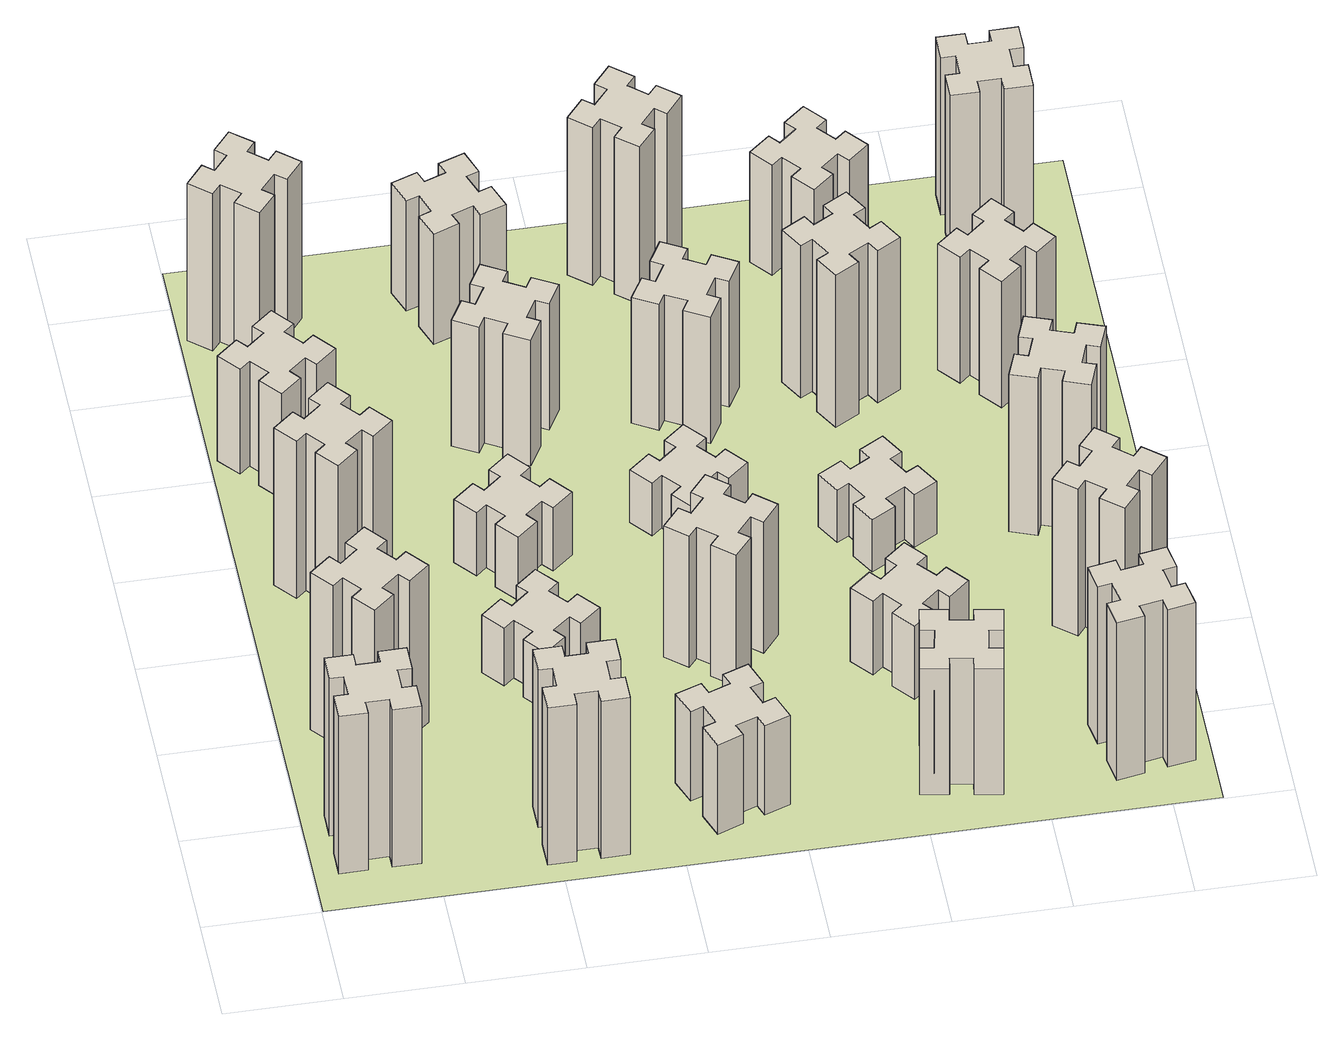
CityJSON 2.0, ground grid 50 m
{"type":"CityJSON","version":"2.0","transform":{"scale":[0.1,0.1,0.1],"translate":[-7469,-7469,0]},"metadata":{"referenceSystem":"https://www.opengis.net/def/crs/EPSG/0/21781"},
"CityObjects":{
"building1":{"type":"Building","attributes":{"class":"1000","function":"1000","usage":"1000","yearOfConstruction":2016,"roofType":"1000","measuredHeight":90,"storeysAboveGround":30,"storeysBelowGround":0},"geometry":[{"type":"Solid","lod":"1","boundaries":[[[[0,1,2,3,4,5,6,7,8,9,10,11,12,13,14,15,16,17,18,19]],[[17,16,20,21]],[[16,15,22,20]],[[15,14,23,22]],[[14,13,24,23]],[[13,12,25,24]],[[12,11,26,25]],[[11,10,27,26]],[[10,9,28,27]],[[9,8,29,28]],[[8,7,30,29]],[[7,6,31,30]],[[6,5,32,31]],[[5,4,33,32]],[[4,3,34,33]],[[3,2,35,34]],[[2,1,36,35]],[[1,0,37,36]],[[0,19,38,37]],[[19,18,39,38]],[[18,17,21,39]],[[24,25,26,27,28,29,30,31,32,33,34,35,36,37,38,39,21,20,22,23]]]]}]},
"building2":{"type":"Building","attributes":{"class":"1000","function":"1000","usage":"1000","yearOfConstruction":2016,"roofType":"1000","measuredHeight":90,"storeysAboveGround":30,"storeysBelowGround":0},"geometry":[{"type":"Solid","lod":"1","boundaries":[[[[40,41,42,43,44,45,46,47,48,49,50,51,52,53,54,55,56,57,58,59]],[[57,56,60,61]],[[56,55,62,60]],[[55,54,63,62]],[[54,53,64,63]],[[53,52,65,64]],[[52,51,66,65]],[[51,50,67,66]],[[50,49,68,67]],[[49,48,69,68]],[[48,47,70,69]],[[47,46,71,70]],[[46,45,72,71]],[[45,44,73,72]],[[44,43,74,73]],[[43,42,75,74]],[[42,41,76,75]],[[41,40,77,76]],[[40,59,78,77]],[[59,58,79,78]],[[58,57,61,79]],[[64,65,66,67,68,69,70,71,72,73,74,75,76,77,78,79,61,60,62,63]]]]}]},
"building3":{"type":"Building","attributes":{"class":"1000","function":"1000","usage":"1000","yearOfConstruction":2016,"roofType":"1000","measuredHeight":90,"storeysAboveGround":30,"storeysBelowGround":0},"geometry":[{"type":"Solid","lod":"1","boundaries":[[[[80,81,82,83,84,85,86,87,88,89,90,91,92,93,94,95,96,97,98,99]],[[97,96,100,101]],[[96,95,102,100]],[[95,94,103,102]],[[94,93,104,103]],[[93,92,105,104]],[[92,91,106,105]],[[91,90,107,106]],[[90,89,108,107]],[[89,88,109,108]],[[88,87,110,109]],[[87,86,111,110]],[[86,85,112,111]],[[85,84,113,112]],[[84,83,114,113]],[[83,82,115,114]],[[82,81,116,115]],[[81,80,117,116]],[[80,99,118,117]],[[99,98,119,118]],[[98,97,101,119]],[[104,105,106,107,108,109,110,111,112,113,114,115,116,117,118,119,101,100,102,103]]]]}]},
"building4":{"type":"Building","attributes":{"class":"1000","function":"1000","usage":"1000","yearOfConstruction":2016,"roofType":"1000","measuredHeight":60,"storeysAboveGround":30,"storeysBelowGround":0},"geometry":[{"type":"Solid","lod":"1","boundaries":[[[[120,121,122,123,124,125,126,127,128,129,130,131,132,133,134,135,136,137,138,139]],[[137,136,140,141]],[[136,135,142,140]],[[135,134,143,142]],[[134,133,144,143]],[[133,132,145,144]],[[132,131,146,145]],[[131,130,147,146]],[[130,129,148,147]],[[129,128,149,148]],[[128,127,150,149]],[[127,126,151,150]],[[126,125,152,151]],[[125,124,153,152]],[[124,123,154,153]],[[123,122,155,154]],[[122,121,156,155]],[[121,120,157,156]],[[120,139,158,157]],[[139,138,159,158]],[[138,137,141,159]],[[144,145,146,147,148,149,150,151,152,153,154,155,156,157,158,159,141,140,142,143]]]]}]},
"building5":{"type":"Building","attributes":{"class":"1000","function":"1000","usage":"1000","yearOfConstruction":2016,"roofType":"1000","measuredHeight":90,"storeysAboveGround":30,"storeysBelowGround":0},"geometry":[{"type":"Solid","lod":"1","boundaries":[[[[160,161,162,163,164,165,166,167,168,169,170,171,172,173,174,175,176,177,178,179]],[[177,176,180,181]],[[176,175,182,180]],[[175,174,183,182]],[[174,173,184,183]],[[173,172,185,184]],[[172,171,186,185]],[[171,170,187,186]],[[170,169,188,187]],[[169,168,189,188]],[[168,167,190,189]],[[167,166,191,190]],[[166,165,192,191]],[[165,164,193,192]],[[164,163,194,193]],[[163,162,195,194]],[[162,161,196,195]],[[161,160,197,196]],[[160,179,198,197]],[[179,178,199,198]],[[178,177,181,199]],[[184,185,186,187,188,189,190,191,192,193,194,195,196,197,198,199,181,180,182,183]]]]}]},
"building6":{"type":"Building","attributes":{"class":"1000","function":"1000","usage":"1000","yearOfConstruction":2016,"roofType":"1000","measuredHeight":90,"storeysAboveGround":30,"storeysBelowGround":0},"geometry":[{"type":"Solid","lod":"1","boundaries":[[[[200,201,202,203,204,205,206,207,208,209,210,211,212,213,214,215,216,217,218,219]],[[217,216,220,221]],[[216,215,222,220]],[[215,214,223,222]],[[214,213,224,223]],[[213,212,225,224]],[[212,211,226,225]],[[211,210,227,226]],[[210,209,228,227]],[[209,208,229,228]],[[208,207,230,229]],[[207,206,231,230]],[[206,205,232,231]],[[205,204,233,232]],[[204,203,234,233]],[[203,202,235,234]],[[202,201,236,235]],[[201,200,237,236]],[[200,219,238,237]],[[219,218,239,238]],[[218,217,221,239]],[[224,225,226,227,228,229,230,231,232,233,234,235,236,237,238,239,221,220,222,223]]]]}]},
"building7":{"type":"Building","attributes":{"class":"1000","function":"1000","usage":"1000","yearOfConstruction":2016,"roofType":"1000","measuredHeight":33,"storeysAboveGround":30,"storeysBelowGround":0},"geometry":[{"type":"Solid","lod":"1","boundaries":[[[[240,241,242,243,244,245,246,247,248,249,250,251,252,253,254,255,256,257,258,259]],[[257,256,260,261]],[[256,255,262,260]],[[255,254,263,262]],[[254,253,264,263]],[[253,252,265,264]],[[252,251,266,265]],[[251,250,267,266]],[[250,249,268,267]],[[249,248,269,268]],[[248,247,270,269]],[[247,246,271,270]],[[246,245,272,271]],[[245,244,273,272]],[[244,243,274,273]],[[243,242,275,274]],[[242,241,276,275]],[[241,240,277,276]],[[240,259,278,277]],[[259,258,279,278]],[[258,257,261,279]],[[264,265,266,267,268,269,270,271,272,273,274,275,276,277,278,279,261,260,262,263]]]]}]},
"building8":{"type":"Building","attributes":{"class":"1000","function":"1000","usage":"1000","yearOfConstruction":2016,"roofType":"1000","measuredHeight":36,"storeysAboveGround":30,"storeysBelowGround":0},"geometry":[{"type":"Solid","lod":"1","boundaries":[[[[280,281,282,283,284,285,286,287,288,289,290,291,292,293,294,295,296,297,298,299]],[[297,296,300,301]],[[296,295,302,300]],[[295,294,303,302]],[[294,293,304,303]],[[293,292,305,304]],[[292,291,306,305]],[[291,290,307,306]],[[290,289,308,307]],[[289,288,309,308]],[[288,287,310,309]],[[287,286,311,310]],[[286,285,312,311]],[[285,284,313,312]],[[284,283,314,313]],[[283,282,315,314]],[[282,281,316,315]],[[281,280,317,316]],[[280,299,318,317]],[[299,298,319,318]],[[298,297,301,319]],[[304,305,306,307,308,309,310,311,312,313,314,315,316,317,318,319,301,300,302,303]]]]}]},
"building9":{"type":"Building","attributes":{"class":"1000","function":"1000","usage":"1000","yearOfConstruction":2016,"roofType":"1000","measuredHeight":51,"storeysAboveGround":30,"storeysBelowGround":0},"geometry":[{"type":"Solid","lod":"1","boundaries":[[[[320,321,322,323,324,325,326,327,328,329,330,331,332,333,334,335,336,337,338,339]],[[337,336,340,341]],[[336,335,342,340]],[[335,334,343,342]],[[334,333,344,343]],[[333,332,345,344]],[[332,331,346,345]],[[331,330,347,346]],[[330,329,348,347]],[[329,328,349,348]],[[328,327,350,349]],[[327,326,351,350]],[[326,325,352,351]],[[325,324,353,352]],[[324,323,354,353]],[[323,322,355,354]],[[322,321,356,355]],[[321,320,357,356]],[[320,339,358,357]],[[339,338,359,358]],[[338,337,341,359]],[[344,345,346,347,348,349,350,351,352,353,354,355,356,357,358,359,341,340,342,343]]]]}]},
"building10":{"type":"Building","attributes":{"class":"1000","function":"1000","usage":"1000","yearOfConstruction":2016,"roofType":"1000","measuredHeight":72,"storeysAboveGround":30,"storeysBelowGround":0},"geometry":[{"type":"Solid","lod":"1","boundaries":[[[[360,361,362,363,364,365,366,367,368,369,370,371,372,373,374,375,376,377,378,379]],[[377,376,380,381]],[[376,375,382,380]],[[375,374,383,382]],[[374,373,384,383]],[[373,372,385,384]],[[372,371,386,385]],[[371,370,387,386]],[[370,369,388,387]],[[369,368,389,388]],[[368,367,390,389]],[[367,366,391,390]],[[366,365,392,391]],[[365,364,393,392]],[[364,363,394,393]],[[363,362,395,394]],[[362,361,396,395]],[[361,360,397,396]],[[360,379,398,397]],[[379,378,399,398]],[[378,377,381,399]],[[384,385,386,387,388,389,390,391,392,393,394,395,396,397,398,399,381,380,382,383]]]]}]},
"building11":{"type":"Building","attributes":{"class":"1000","function":"1000","usage":"1000","yearOfConstruction":2016,"roofType":"1000","measuredHeight":63,"storeysAboveGround":30,"storeysBelowGround":0},"geometry":[{"type":"Solid","lod":"1","boundaries":[[[[400,401,402,403,404,405,406,407,408,409,410,411,412,413,414,415,416,417,418,419]],[[417,416,420,421]],[[416,415,422,420]],[[415,414,423,422]],[[414,413,424,423]],[[413,412,425,424]],[[412,411,426,425]],[[411,410,427,426]],[[410,409,428,427]],[[409,408,429,428]],[[408,407,430,429]],[[407,406,431,430]],[[406,405,432,431]],[[405,404,433,432]],[[404,403,434,433]],[[403,402,435,434]],[[402,401,436,435]],[[401,400,437,436]],[[400,419,438,437]],[[419,418,439,438]],[[418,417,421,439]],[[424,425,426,427,428,429,430,431,432,433,434,435,436,437,438,439,421,420,422,423]]]]}]},
"building12":{"type":"Building","attributes":{"class":"1000","function":"1000","usage":"1000","yearOfConstruction":2016,"roofType":"1000","measuredHeight":75,"storeysAboveGround":30,"storeysBelowGround":0},"geometry":[{"type":"Solid","lod":"1","boundaries":[[[[440,441,442,443,444,445,446,447,448,449,450,451,452,453,454,455,456,457,458,459]],[[457,456,460,461]],[[456,455,462,460]],[[455,454,463,462]],[[454,453,464,463]],[[453,452,465,464]],[[452,451,466,465]],[[451,450,467,466]],[[450,449,468,467]],[[449,448,469,468]],[[448,447,470,469]],[[447,446,471,470]],[[446,445,472,471]],[[445,444,473,472]],[[444,443,474,473]],[[443,442,475,474]],[[442,441,476,475]],[[441,440,477,476]],[[440,459,478,477]],[[459,458,479,478]],[[458,457,461,479]],[[464,465,466,467,468,469,470,471,472,473,474,475,476,477,478,479,461,460,462,463]]]]}]},
"building13":{"type":"Building","attributes":{"class":"1000","function":"1000","usage":"1000","yearOfConstruction":2016,"roofType":"1000","measuredHeight":30,"storeysAboveGround":30,"storeysBelowGround":0},"geometry":[{"type":"Solid","lod":"1","boundaries":[[[[480,481,482,483,484,485,486,487,488,489,490,491,492,493,494,495,496,497,498,499]],[[497,496,500,501]],[[496,495,502,500]],[[495,494,503,502]],[[494,493,504,503]],[[493,492,505,504]],[[492,491,506,505]],[[491,490,507,506]],[[490,489,508,507]],[[489,488,509,508]],[[488,487,510,509]],[[487,486,511,510]],[[486,485,512,511]],[[485,484,513,512]],[[484,483,514,513]],[[483,482,515,514]],[[482,481,516,515]],[[481,480,517,516]],[[480,499,518,517]],[[499,498,519,518]],[[498,497,501,519]],[[504,505,506,507,508,509,510,511,512,513,514,515,516,517,518,519,501,500,502,503]]]]}]},
"building14":{"type":"Building","attributes":{"class":"1000","function":"1000","usage":"1000","yearOfConstruction":2016,"roofType":"1000","measuredHeight":72,"storeysAboveGround":30,"storeysBelowGround":0},"geometry":[{"type":"Solid","lod":"1","boundaries":[[[[520,521,522,523,524,525,526,527,528,529,530,531,532,533,534,535,536,537,538,539]],[[537,536,540,541]],[[536,535,542,540]],[[535,534,543,542]],[[534,533,544,543]],[[533,532,545,544]],[[532,531,546,545]],[[531,530,547,546]],[[530,529,548,547]],[[529,528,549,548]],[[528,527,550,549]],[[527,526,551,550]],[[526,525,552,551]],[[525,524,553,552]],[[524,523,554,553]],[[523,522,555,554]],[[522,521,556,555]],[[521,520,557,556]],[[520,539,558,557]],[[539,538,559,558]],[[538,537,541,559]],[[544,545,546,547,548,549,550,551,552,553,554,555,556,557,558,559,541,540,542,543]]]]}]},
"building15":{"type":"Building","attributes":{"class":"1000","function":"1000","usage":"1000","yearOfConstruction":2016,"roofType":"1000","measuredHeight":72,"storeysAboveGround":30,"storeysBelowGround":0},"geometry":[{"type":"Solid","lod":"1","boundaries":[[[[560,561,562,563,564,565,566,567,568,569,570,571,572,573,574,575,576,577,578,579]],[[577,576,580,581]],[[576,575,582,580]],[[575,574,583,582]],[[574,573,584,583]],[[573,572,585,584]],[[572,571,586,585]],[[571,570,587,586]],[[570,569,588,587]],[[569,568,589,588]],[[568,567,590,589]],[[567,566,591,590]],[[566,565,592,591]],[[565,564,593,592]],[[564,563,594,593]],[[563,562,595,594]],[[562,561,596,595]],[[561,560,597,596]],[[560,579,598,597]],[[579,578,599,598]],[[578,577,581,599]],[[584,585,586,587,588,589,590,591,592,593,594,595,596,597,598,599,581,580,582,583]]]]}]},
"building16":{"type":"Building","attributes":{"class":"1000","function":"1000","usage":"1000","yearOfConstruction":2016,"roofType":"1000","measuredHeight":90,"storeysAboveGround":30,"storeysBelowGround":0},"geometry":[{"type":"Solid","lod":"1","boundaries":[[[[600,601,602,603,604,605,606,607,608,609,610,611,612,613,614,615,616,617,618,619]],[[617,616,620,621]],[[616,615,622,620]],[[615,614,623,622]],[[614,613,624,623]],[[613,612,625,624]],[[612,611,626,625]],[[611,610,627,626]],[[610,609,628,627]],[[609,608,629,628]],[[608,607,630,629]],[[607,606,631,630]],[[606,605,632,631]],[[605,604,633,632]],[[604,603,634,633]],[[603,602,635,634]],[[602,601,636,635]],[[601,600,637,636]],[[600,619,638,637]],[[619,618,639,638]],[[618,617,621,639]],[[624,625,626,627,628,629,630,631,632,633,634,635,636,637,638,639,621,620,622,623]]]]}]},
"building17":{"type":"Building","attributes":{"class":"1000","function":"1000","usage":"1000","yearOfConstruction":2016,"roofType":"1000","measuredHeight":42,"storeysAboveGround":30,"storeysBelowGround":0},"geometry":[{"type":"Solid","lod":"1","boundaries":[[[[640,641,642,643,644,645,646,647,648,649,650,651,652,653,654,655,656,657,658,659]],[[657,656,660,661]],[[656,655,662,660]],[[655,654,663,662]],[[654,653,664,663]],[[653,652,665,664]],[[652,651,666,665]],[[651,650,667,666]],[[650,649,668,667]],[[649,648,669,668]],[[648,647,670,669]],[[647,646,671,670]],[[646,645,672,671]],[[645,644,673,672]],[[644,643,674,673]],[[643,642,675,674]],[[642,641,676,675]],[[641,640,677,676]],[[640,659,678,677]],[[659,658,679,678]],[[658,657,661,679]],[[664,665,666,667,668,669,670,671,672,673,674,675,676,677,678,679,661,660,662,663]]]]}]},
"building18":{"type":"Building","attributes":{"class":"1000","function":"1000","usage":"1000","yearOfConstruction":2016,"roofType":"1000","measuredHeight":30,"storeysAboveGround":30,"storeysBelowGround":0},"geometry":[{"type":"Solid","lod":"1","boundaries":[[[[680,681,682,683,684,685,686,687,688,689,690,691,692,693,694,695,696,697,698,699]],[[697,696,700,701]],[[696,695,702,700]],[[695,694,703,702]],[[694,693,704,703]],[[693,692,705,704]],[[692,691,706,705]],[[691,690,707,706]],[[690,689,708,707]],[[689,688,709,708]],[[688,687,710,709]],[[687,686,711,710]],[[686,685,712,711]],[[685,684,713,712]],[[684,683,714,713]],[[683,682,715,714]],[[682,681,716,715]],[[681,680,717,716]],[[680,699,718,717]],[[699,698,719,718]],[[698,697,701,719]],[[704,705,706,707,708,709,710,711,712,713,714,715,716,717,718,719,701,700,702,703]]]]}]},
"building19":{"type":"Building","attributes":{"class":"1000","function":"1000","usage":"1000","yearOfConstruction":2016,"roofType":"1000","measuredHeight":87,"storeysAboveGround":30,"storeysBelowGround":0},"geometry":[{"type":"Solid","lod":"1","boundaries":[[[[720,721,722,723,724,725,726,727,728,729,730,731,732,733,734,735,736,737,738,739]],[[737,736,740,741]],[[736,735,742,740]],[[735,734,743,742]],[[734,733,744,743]],[[733,732,745,744]],[[732,731,746,745]],[[731,730,747,746]],[[730,729,748,747]],[[729,728,749,748]],[[728,727,750,749]],[[727,726,751,750]],[[726,725,752,751]],[[725,724,753,752]],[[724,723,754,753]],[[723,722,755,754]],[[722,721,756,755]],[[721,720,757,756]],[[720,739,758,757]],[[739,738,759,758]],[[738,737,741,759]],[[744,745,746,747,748,749,750,751,752,753,754,755,756,757,758,759,741,740,742,743]]]]}]},
"building20":{"type":"Building","attributes":{"class":"1000","function":"1000","usage":"1000","yearOfConstruction":2016,"roofType":"1000","measuredHeight":90,"storeysAboveGround":30,"storeysBelowGround":0},"geometry":[{"type":"Solid","lod":"1","boundaries":[[[[760,761,762,763,764,765,766,767,768,769,770,771,772,773,774,775,776,777,778,779]],[[777,776,780,781]],[[776,775,782,780]],[[775,774,783,782]],[[774,773,784,783]],[[773,772,785,784]],[[772,771,786,785]],[[771,770,787,786]],[[770,769,788,787]],[[769,768,789,788]],[[768,767,790,789]],[[767,766,791,790]],[[766,765,792,791]],[[765,764,793,792]],[[764,763,794,793]],[[763,762,795,794]],[[762,761,796,795]],[[761,760,797,796]],[[760,779,798,797]],[[779,778,799,798]],[[778,777,781,799]],[[784,785,786,787,788,789,790,791,792,793,794,795,796,797,798,799,781,780,782,783]]]]}]},
"building21":{"type":"Building","attributes":{"class":"1000","function":"1000","usage":"1000","yearOfConstruction":2016,"roofType":"1000","measuredHeight":63,"storeysAboveGround":30,"storeysBelowGround":0},"geometry":[{"type":"Solid","lod":"1","boundaries":[[[[800,801,802,803,804,805,806,807,808,809,810,811,812,813,814,815,816,817,818,819]],[[817,816,820,821]],[[816,815,822,820]],[[815,814,823,822]],[[814,813,824,823]],[[813,812,825,824]],[[812,811,826,825]],[[811,810,827,826]],[[810,809,828,827]],[[809,808,829,828]],[[808,807,830,829]],[[807,806,831,830]],[[806,805,832,831]],[[805,804,833,832]],[[804,803,834,833]],[[803,802,835,834]],[[802,801,836,835]],[[801,800,837,836]],[[800,819,838,837]],[[819,818,839,838]],[[818,817,821,839]],[[824,825,826,827,828,829,830,831,832,833,834,835,836,837,838,839,821,820,822,823]]]]}]},
"building22":{"type":"Building","attributes":{"class":"1000","function":"1000","usage":"1000","yearOfConstruction":2016,"roofType":"1000","measuredHeight":84,"storeysAboveGround":30,"storeysBelowGround":0},"geometry":[{"type":"Solid","lod":"1","boundaries":[[[[840,841,842,843,844,845,846,847,848,849,850,851,852,853,854,855,856,857,858,859]],[[857,856,860,861]],[[856,855,862,860]],[[855,854,863,862]],[[854,853,864,863]],[[853,852,865,864]],[[852,851,866,865]],[[851,850,867,866]],[[850,849,868,867]],[[849,848,869,868]],[[848,847,870,869]],[[847,846,871,870]],[[846,845,872,871]],[[845,844,873,872]],[[844,843,874,873]],[[843,842,875,874]],[[842,841,876,875]],[[841,840,877,876]],[[840,859,878,877]],[[859,858,879,878]],[[858,857,861,879]],[[864,865,866,867,868,869,870,871,872,873,874,875,876,877,878,879,861,860,862,863]]]]}]},
"building23":{"type":"Building","attributes":{"class":"1000","function":"1000","usage":"1000","yearOfConstruction":2016,"roofType":"1000","measuredHeight":90,"storeysAboveGround":30,"storeysBelowGround":0},"geometry":[{"type":"Solid","lod":"1","boundaries":[[[[880,881,882,883,884,885,886,887,888,889,890,891,892,893,894,895,896,897,898,899]],[[897,896,900,901]],[[896,895,902,900]],[[895,894,903,902]],[[894,893,904,903]],[[893,892,905,904]],[[892,891,906,905]],[[891,890,907,906]],[[890,889,908,907]],[[889,888,909,908]],[[888,887,910,909]],[[887,886,911,910]],[[886,885,912,911]],[[885,884,913,912]],[[884,883,914,913]],[[883,882,915,914]],[[882,881,916,915]],[[881,880,917,916]],[[880,899,918,917]],[[899,898,919,918]],[[898,897,901,919]],[[904,905,906,907,908,909,910,911,912,913,914,915,916,917,918,919,901,900,902,903]]]]}]},
"building24":{"type":"Building","attributes":{"class":"1000","function":"1000","usage":"1000","yearOfConstruction":2016,"roofType":"1000","measuredHeight":72,"storeysAboveGround":30,"storeysBelowGround":0},"geometry":[{"type":"Solid","lod":"1","boundaries":[[[[920,921,922,923,924,925,926,927,928,929,930,931,932,933,934,935,936,937,938,939]],[[937,936,940,941]],[[936,935,942,940]],[[935,934,943,942]],[[934,933,944,943]],[[933,932,945,944]],[[932,931,946,945]],[[931,930,947,946]],[[930,929,948,947]],[[929,928,949,948]],[[928,927,950,949]],[[927,926,951,950]],[[926,925,952,951]],[[925,924,953,952]],[[924,923,954,953]],[[923,922,955,954]],[[922,921,956,955]],[[921,920,957,956]],[[920,939,958,957]],[[939,938,959,958]],[[938,937,941,959]],[[944,945,946,947,948,949,950,951,952,953,954,955,956,957,958,959,941,940,942,943]]]]}]},
"building25":{"type":"Building","attributes":{"class":"1000","function":"1000","usage":"1000","yearOfConstruction":2016,"roofType":"1000","measuredHeight":90,"storeysAboveGround":30,"storeysBelowGround":0},"geometry":[{"type":"Solid","lod":"1","boundaries":[[[[960,961,962,963,964,965,966,967,968,969,970,971,972,973,974,975,976,977,978,979]],[[977,976,980,981]],[[976,975,982,980]],[[975,974,983,982]],[[974,973,984,983]],[[973,972,985,984]],[[972,971,986,985]],[[971,970,987,986]],[[970,969,988,987]],[[969,968,989,988]],[[968,967,990,989]],[[967,966,991,990]],[[966,965,992,991]],[[965,964,993,992]],[[964,963,994,993]],[[963,962,995,994]],[[962,961,996,995]],[[961,960,997,996]],[[960,979,998,997]],[[979,978,999,998]],[[978,977,981,999]],[[984,985,986,987,988,989,990,991,992,993,994,995,996,997,998,999,981,980,982,983]]]]}]},
"landuse1":{"type":"LandUse","attributes":{"name":"plot1","function":"1010"},"geometry":[{"type":"MultiSurface","lod":"1","boundaries":[[[1000,1001,1002,1003]]]}]}
},
"vertices":[
[165,425,0],[165,325,0],[105,325,0],[105,205,0],[225,205,0],[225,265,0],[325,265,0],[325,205,0],[445,205,0],[445,325,0],[385,325,0],[385,425,0],[445,425,0],[445,545,0],[325,545,0],[325,485,0],[225,485,0],[225,545,0],[105,545,0],[105,425,0],[225,485,900],[225,545,900],[325,485,900],[325,545,900],[445,545,900],[445,425,900],[385,425,900],[385,325,900],[445,325,900],[445,205,900],[325,205,900],[325,265,900],[225,265,900],[225,205,900],[105,205,900],[105,325,900],[165,325,900],[165,425,900],[105,425,900],[105,545,900],
[492,1048,0],[427,1124,0],[473,1163,0],[396,1255,0],[304,1178,0],[343,1132,0],[266,1067,0],[228,1113,0],[136,1036,0],[213,944,0],[259,983,0],[323,906,0],[277,868,0],[354,776,0],[446,853,0],[408,899,0],[484,963,0],[523,917,0],[615,994,0],[538,1086,0],[484,963,900],[523,917,900],[408,899,900],[446,853,900],[354,776,900],[277,868,900],[323,906,900],[259,983,900],[213,944,900],[136,1036,900],[228,1113,900],[266,1067,900],[343,1132,900],[304,1178,900],[396,1255,900],[473,1163,900],[427,1124,900],[492,1048,900],[538,1086,900],[615,994,900],
[492,1888,0],[427,1964,0],[473,2003,0],[396,2095,0],[304,2018,0],[343,1972,0],[266,1907,0],[228,1953,0],[136,1876,0],[213,1784,0],[259,1823,0],[323,1746,0],[277,1708,0],[354,1616,0],[446,1693,0],[408,1739,0],[484,1803,0],[523,1757,0],[615,1834,0],[538,1926,0],[484,1803,900],[523,1757,900],[408,1739,900],[446,1693,900],[354,1616,900],[277,1708,900],[323,1746,900],[259,1823,900],[213,1784,900],[136,1876,900],[228,1953,900],[266,1907,900],[343,1972,900],[304,2018,900],[396,2095,900],[473,2003,900],[427,1964,900],[492,1888,900],[538,1926,900],[615,1834,900],
[243,2712,0],[166,2647,0],[128,2693,0],[36,2616,0],[113,2524,0],[159,2563,0],[223,2486,0],[177,2448,0],[254,2356,0],[346,2433,0],[308,2479,0],[384,2543,0],[423,2497,0],[515,2574,0],[438,2666,0],[392,2628,0],[327,2704,0],[373,2743,0],[296,2835,0],[204,2758,0],[327,2704,600],[373,2743,600],[392,2628,600],[438,2666,600],[515,2574,600],[423,2497,600],[384,2543,600],[308,2479,600],[346,2433,600],[254,2356,600],[177,2448,600],[223,2486,600],[159,2563,600],[113,2524,600],[36,2616,600],[128,2693,600],[166,2647,600],[243,2712,600],[204,2758,600],[296,2835,600],
[1225,225,0],[1225,325,0],[1285,325,0],[1285,445,0],[1165,445,0],[1165,385,0],[1065,385,0],[1065,445,0],[945,445,0],[945,325,0],[1005,325,0],[1005,225,0],[945,225,0],[945,105,0],[1065,105,0],[1065,165,0],[1165,165,0],[1165,105,0],[1285,105,0],[1285,225,0],[1165,165,900],[1165,105,900],[1065,165,900],[1065,105,900],[945,105,900],[945,225,900],[1005,225,900],[1005,325,900],[945,325,900],[945,445,900],[1065,445,900],[1065,385,900],[1165,385,900],[1165,445,900],[1285,445,900],[1285,325,900],[1225,325,900],[1225,225,900],[1285,225,900],[1285,105,900],
[384,3387,0],[308,3452,0],[346,3498,0],[254,3575,0],[177,3483,0],[223,3444,0],[159,3368,0],[113,3406,0],[36,3314,0],[128,3237,0],[166,3283,0],[243,3219,0],[204,3173,0],[296,3096,0],[373,3188,0],[327,3226,0],[392,3303,0],[438,3264,0],[515,3356,0],[423,3433,0],[392,3303,900],[438,3264,900],[327,3226,900],[373,3188,900],[296,3096,900],[204,3173,900],[243,3219,900],[166,3283,900],[128,3237,900],[36,3314,900],[113,3406,900],[159,3368,900],[223,3444,900],[177,3483,900],[254,3575,900],[346,3498,900],[308,3452,900],[384,3387,900],[423,3433,900],[515,3356,900],
[1083,1332,0],[1006,1267,0],[968,1313,0],[876,1236,0],[953,1144,0],[999,1183,0],[1063,1106,0],[1017,1068,0],[1094,976,0],[1186,1053,0],[1148,1099,0],[1224,1163,0],[1263,1117,0],[1355,1194,0],[1278,1286,0],[1232,1248,0],[1167,1324,0],[1213,1363,0],[1136,1455,0],[1044,1378,0],[1167,1324,330],[1213,1363,330],[1232,1248,330],[1278,1286,330],[1355,1194,330],[1263,1117,330],[1224,1163,330],[1148,1099,330],[1186,1053,330],[1094,976,330],[1017,1068,330],[1063,1106,330],[999,1183,330],[953,1144,330],[876,1236,330],[968,1313,330],[1006,1267,330],[1083,1332,330],[1044,1378,330],[1136,1455,330],
[1083,1972,0],[1006,1907,0],[968,1953,0],[876,1876,0],[953,1784,0],[999,1823,0],[1063,1746,0],[1017,1708,0],[1094,1616,0],[1186,1693,0],[1148,1739,0],[1224,1803,0],[1263,1757,0],[1355,1834,0],[1278,1926,0],[1232,1888,0],[1167,1964,0],[1213,2003,0],[1136,2095,0],[1044,2018,0],[1167,1964,360],[1213,2003,360],[1232,1888,360],[1278,1926,360],[1355,1834,360],[1263,1757,360],[1224,1803,360],[1148,1739,360],[1186,1693,360],[1094,1616,360],[1017,1708,360],[1063,1746,360],[999,1823,360],[953,1784,360],[876,1876,360],[968,1953,360],[1006,1907,360],[1083,1972,360],[1044,2018,360],[1136,2095,360],
[1765,496,0],[1671,462,0],[1650,518,0],[1537,477,0],[1579,364,0],[1635,385,0],[1669,291,0],[1613,270,0],[1654,157,0],[1767,199,0],[1746,255,0],[1840,289,0],[1860,233,0],[1973,274,0],[1932,387,0],[1876,366,0],[1842,460,0],[1898,480,0],[1857,593,0],[1744,552,0],[1842,460,510],[1898,480,510],[1876,366,510],[1932,387,510],[1973,274,510],[1860,233,510],[1840,289,510],[1746,255,510],[1767,199,510],[1654,157,510],[1613,270,510],[1669,291,510],[1635,385,510],[1579,364,510],[1537,477,510],[1650,518,510],[1671,462,510],[1765,496,510],[1744,552,510],[1857,593,510],
[1314,2666,0],[1227,2716,0],[1257,2768,0],[1153,2828,0],[1093,2724,0],[1145,2694,0],[1095,2607,0],[1043,2637,0],[983,2533,0],[1087,2473,0],[1117,2525,0],[1204,2475,0],[1174,2423,0],[1278,2363,0],[1338,2467,0],[1286,2497,0],[1336,2584,0],[1388,2554,0],[1448,2658,0],[1344,2718,0],[1336,2584,720],[1388,2554,720],[1286,2497,720],[1338,2467,720],[1278,2363,720],[1174,2423,720],[1204,2475,720],[1117,2525,720],[1087,2473,720],[983,2533,720],[1043,2637,720],[1095,2607,720],[1145,2694,720],[1093,2724,720],[1153,2828,720],[1257,2768,720],[1227,2716,720],[1314,2666,720],[1344,2718,720],[1448,2658,720],
[1125,3456,0],[1031,3422,0],[1010,3478,0],[897,3437,0],[939,3324,0],[995,3345,0],[1029,3251,0],[973,3230,0],[1014,3117,0],[1127,3159,0],[1106,3215,0],[1200,3249,0],[1220,3193,0],[1333,3234,0],[1292,3347,0],[1236,3326,0],[1202,3420,0],[1258,3440,0],[1217,3553,0],[1104,3512,0],[1202,3420,630],[1258,3440,630],[1236,3326,630],[1292,3347,630],[1333,3234,630],[1220,3193,630],[1200,3249,630],[1106,3215,630],[1127,3159,630],[1014,3117,630],[973,3230,630],[1029,3251,630],[995,3345,630],[939,3324,630],[897,3437,630],[1010,3478,630],[1031,3422,630],[1125,3456,630],[1104,3512,630],[1217,3553,630],
[1803,1324,0],[1739,1248,0],[1693,1286,0],[1616,1194,0],[1708,1117,0],[1746,1163,0],[1823,1099,0],[1784,1053,0],[1876,976,0],[1953,1068,0],[1907,1106,0],[1972,1183,0],[2018,1144,0],[2095,1236,0],[2003,1313,0],[1964,1267,0],[1888,1332,0],[1926,1378,0],[1834,1455,0],[1757,1363,0],[1888,1332,750],[1926,1378,750],[1964,1267,750],[2003,1313,750],[2095,1236,750],[2018,1144,750],[1972,1183,750],[1907,1106,750],[1953,1068,750],[1876,976,750],[1784,1053,750],[1823,1099,750],[1746,1163,750],[1708,1117,750],[1616,1194,750],[1693,1286,750],[1739,1248,750],[1803,1324,750],[1757,1363,750],[1834,1455,750],
[1972,1988,0],[1907,2064,0],[1953,2103,0],[1876,2195,0],[1784,2118,0],[1823,2072,0],[1746,2007,0],[1708,2053,0],[1616,1976,0],[1693,1884,0],[1739,1923,0],[1803,1846,0],[1757,1808,0],[1834,1716,0],[1926,1793,0],[1888,1839,0],[1964,1903,0],[2003,1857,0],[2095,1934,0],[2018,2026,0],[1964,1903,300],[2003,1857,300],[1888,1839,300],[1926,1793,300],[1834,1716,300],[1757,1808,300],[1803,1846,300],[1739,1923,300],[1693,1884,300],[1616,1976,300],[1708,2053,300],[1746,2007,300],[1823,2072,300],[1784,2118,300],[1876,2195,300],[1953,2103,300],[1907,2064,300],[1972,1988,300],[2018,2026,300],[2095,1934,300],
[2026,2497,0],[2076,2584,0],[2128,2554,0],[2188,2658,0],[2084,2718,0],[2054,2666,0],[1967,2716,0],[1997,2768,0],[1893,2828,0],[1833,2724,0],[1885,2694,0],[1835,2607,0],[1783,2637,0],[1723,2533,0],[1827,2473,0],[1857,2525,0],[1944,2475,0],[1914,2423,0],[2018,2363,0],[2078,2467,0],[1944,2475,720],[1914,2423,720],[1857,2525,720],[1827,2473,720],[1723,2533,720],[1783,2637,720],[1835,2607,720],[1885,2694,720],[1833,2724,720],[1893,2828,720],[1997,2768,720],[1967,2716,720],[2054,2666,720],[2084,2718,720],[2188,2658,720],[2128,2554,720],[2076,2584,720],[2026,2497,720],[2078,2467,720],[2018,2363,720],
[2596,444,0],[2578,345,0],[2519,356,0],[2498,237,0],[2617,217,0],[2627,276,0],[2725,258,0],[2715,199,0],[2833,178,0],[2854,297,0],[2795,307,0],[2812,405,0],[2871,395,0],[2892,513,0],[2774,534,0],[2764,475,0],[2665,492,0],[2676,551,0],[2557,572,0],[2537,454,0],[2665,492,720],[2676,551,720],[2764,475,720],[2774,534,720],[2892,513,720],[2871,395,720],[2812,405,720],[2795,307,720],[2854,297,720],[2833,178,720],[2715,199,720],[2725,258,720],[2627,276,720],[2617,217,720],[2498,237,720],[2519,356,720],[2578,345,720],[2596,444,720],[2537,454,720],[2557,572,720],
[1746,3383,0],[1823,3319,0],[1784,3273,0],[1876,3196,0],[1953,3288,0],[1907,3326,0],[1972,3403,0],[2018,3364,0],[2095,3456,0],[2003,3533,0],[1964,3487,0],[1888,3552,0],[1926,3598,0],[1834,3675,0],[1757,3583,0],[1803,3544,0],[1739,3468,0],[1693,3506,0],[1616,3414,0],[1708,3337,0],[1739,3468,900],[1693,3506,900],[1803,3544,900],[1757,3583,900],[1834,3675,900],[1926,3598,900],[1888,3552,900],[1964,3487,900],[2003,3533,900],[2095,3456,900],[2018,3364,900],[1972,3403,900],[1907,3326,900],[1953,3288,900],[1876,3196,900],[1784,3273,900],[1823,3319,900],[1746,3383,900],[1708,3337,900],[1616,3414,900],
[2563,1132,0],[2486,1067,0],[2448,1113,0],[2356,1036,0],[2433,944,0],[2479,983,0],[2543,906,0],[2497,868,0],[2574,776,0],[2666,853,0],[2628,899,0],[2704,963,0],[2743,917,0],[2835,994,0],[2758,1086,0],[2712,1048,0],[2647,1124,0],[2693,1163,0],[2616,1255,0],[2524,1178,0],[2647,1124,420],[2693,1163,420],[2712,1048,420],[2758,1086,420],[2835,994,420],[2743,917,420],[2704,963,420],[2628,899,420],[2666,853,420],[2574,776,420],[2497,868,420],[2543,906,420],[2479,983,420],[2433,944,420],[2356,1036,420],[2448,1113,420],[2486,1067,420],[2563,1132,420],[2524,1178,420],[2616,1255,420],
[2475,1744,0],[2525,1657,0],[2473,1627,0],[2533,1523,0],[2637,1583,0],[2607,1635,0],[2694,1685,0],[2724,1633,0],[2828,1693,0],[2768,1797,0],[2716,1767,0],[2666,1854,0],[2718,1884,0],[2658,1988,0],[2554,1928,0],[2584,1876,0],[2497,1826,0],[2467,1878,0],[2363,1818,0],[2423,1714,0],[2497,1826,300],[2467,1878,300],[2584,1876,300],[2554,1928,300],[2658,1988,300],[2718,1884,300],[2666,1854,300],[2716,1767,300],[2768,1797,300],[2828,1693,300],[2724,1633,300],[2694,1685,300],[2607,1635,300],[2637,1583,300],[2533,1523,300],[2473,1627,300],[2525,1657,300],[2475,1744,300],[2423,1714,300],[2363,1818,300],
[2475,2584,0],[2525,2497,0],[2473,2467,0],[2533,2363,0],[2637,2423,0],[2607,2475,0],[2694,2525,0],[2724,2473,0],[2828,2533,0],[2768,2637,0],[2716,2607,0],[2666,2694,0],[2718,2724,0],[2658,2828,0],[2554,2768,0],[2584,2716,0],[2497,2666,0],[2467,2718,0],[2363,2658,0],[2423,2554,0],[2497,2666,870],[2467,2718,870],[2584,2716,870],[2554,2768,870],[2658,2828,870],[2718,2724,870],[2666,2694,870],[2716,2607,870],[2768,2637,870],[2828,2533,870],[2724,2473,870],[2694,2525,870],[2607,2475,870],[2637,2423,870],[2533,2363,870],[2473,2467,870],[2525,2497,870],[2475,2584,870],[2423,2554,870],[2363,2658,870],
[3465,492,0],[3367,475,0],[3357,534,0],[3238,513,0],[3259,395,0],[3318,405,0],[3336,307,0],[3277,297,0],[3297,178,0],[3416,199,0],[3405,258,0],[3504,276,0],[3514,217,0],[3632,237,0],[3611,356,0],[3552,345,0],[3535,444,0],[3594,454,0],[3573,572,0],[3455,551,0],[3535,444,900],[3594,454,900],[3552,345,900],[3611,356,900],[3632,237,900],[3514,217,900],[3504,276,900],[3405,258,900],[3416,199,900],[3297,178,900],[3277,297,900],[3336,307,900],[3318,405,900],[3259,395,900],[3238,513,900],[3357,534,900],[3367,475,900],[3465,492,900],[3455,551,900],[3573,572,900],
[2712,3368,0],[2647,3444,0],[2693,3483,0],[2616,3575,0],[2524,3498,0],[2563,3452,0],[2486,3387,0],[2448,3433,0],[2356,3356,0],[2433,3264,0],[2479,3303,0],[2543,3226,0],[2497,3188,0],[2574,3096,0],[2666,3173,0],[2628,3219,0],[2704,3283,0],[2743,3237,0],[2835,3314,0],[2758,3406,0],[2704,3283,630],[2743,3237,630],[2628,3219,630],[2666,3173,630],[2574,3096,630],[2497,3188,630],[2543,3226,630],[2479,3303,630],[2433,3264,630],[2356,3356,630],[2448,3433,630],[2486,3387,630],[2563,3452,630],[2524,3498,630],[2616,3575,630],[2693,3483,630],[2647,3444,630],[2712,3368,630],[2758,3406,630],[2835,3314,630],
[3487,1006,0],[3552,1083,0],[3598,1044,0],[3675,1136,0],[3583,1213,0],[3544,1167,0],[3468,1232,0],[3506,1278,0],[3414,1355,0],[3337,1263,0],[3383,1224,0],[3319,1148,0],[3273,1186,0],[3196,1094,0],[3288,1017,0],[3326,1063,0],[3403,999,0],[3364,953,0],[3456,876,0],[3533,968,0],[3403,999,840],[3364,953,840],[3326,1063,840],[3288,1017,840],[3196,1094,840],[3273,1186,840],[3319,1148,840],[3383,1224,840],[3337,1263,840],[3414,1355,840],[3506,1278,840],[3468,1232,840],[3544,1167,840],[3583,1213,840],[3675,1136,840],[3598,1044,840],[3552,1083,840],[3487,1006,840],[3533,968,840],[3456,876,840],
[3420,1842,0],[3326,1876,0],[3347,1932,0],[3234,1973,0],[3193,1860,0],[3249,1840,0],[3215,1746,0],[3159,1767,0],[3117,1654,0],[3230,1613,0],[3251,1669,0],[3345,1635,0],[3324,1579,0],[3437,1537,0],[3478,1650,0],[3422,1671,0],[3456,1765,0],[3512,1744,0],[3553,1857,0],[3440,1898,0],[3456,1765,900],[3512,1744,900],[3422,1671,900],[3478,1650,900],[3437,1537,900],[3324,1579,900],[3345,1635,900],[3251,1669,900],[3230,1613,900],[3117,1654,900],[3159,1767,900],[3215,1746,900],[3249,1840,900],[3193,1860,900],[3234,1973,900],[3347,1932,900],[3326,1876,900],[3420,1842,900],[3440,1898,900],[3553,1857,900],
[3119,2563,0],[3183,2486,0],[3137,2448,0],[3214,2356,0],[3306,2433,0],[3268,2479,0],[3344,2543,0],[3383,2497,0],[3475,2574,0],[3398,2666,0],[3352,2628,0],[3287,2704,0],[3333,2743,0],[3256,2835,0],[3164,2758,0],[3203,2712,0],[3126,2647,0],[3088,2693,0],[2996,2616,0],[3073,2524,0],[3126,2647,720],[3088,2693,720],[3203,2712,720],[3164,2758,720],[3256,2835,720],[3333,2743,720],[3287,2704,720],[3352,2628,720],[3398,2666,720],[3475,2574,720],[3383,2497,720],[3344,2543,720],[3268,2479,720],[3306,2433,720],[3214,2356,720],[3137,2448,720],[3183,2486,720],[3119,2563,720],[3073,2524,720],[2996,2616,720],
[3285,3325,0],[3385,3325,0],[3385,3265,0],[3505,3265,0],[3505,3385,0],[3445,3385,0],[3445,3485,0],[3505,3485,0],[3505,3605,0],[3385,3605,0],[3385,3545,0],[3285,3545,0],[3285,3605,0],[3165,3605,0],[3165,3485,0],[3225,3485,0],[3225,3385,0],[3165,3385,0],[3165,3265,0],[3285,3265,0],[3225,3385,900],[3165,3385,900],[3225,3485,900],[3165,3485,900],[3165,3605,900],[3285,3605,900],[3285,3545,900],[3385,3545,900],[3385,3605,900],[3505,3605,900],[3505,3485,900],[3445,3485,900],[3445,3385,900],[3505,3385,900],[3505,3265,900],[3385,3265,900],[3385,3325,900],[3285,3325,900],[3285,3265,900],[3165,3265,900],
[5,3705,0],[3705,3705,0],[3705,5,0],[5,5,0]
]}
